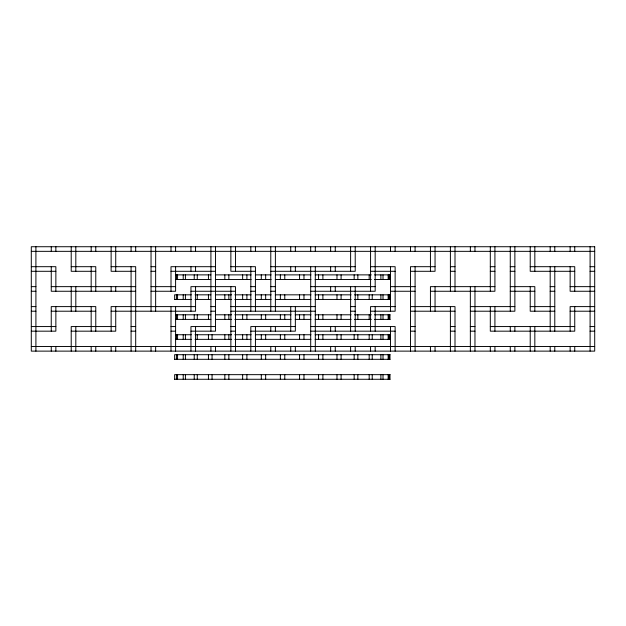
<?xml version="1.0" encoding="UTF-8"?>
<svg xmlns="http://www.w3.org/2000/svg" width="626" height="626" viewBox="0 0 626 626"><rect width="100%" height="100%" fill="white"/><g stroke="black" fill="none" stroke-linecap="round" stroke-linejoin="round"><path stroke-width="0.94" d="M31.3 251.339L594.7 251.339M31.3 266.692L55.863 266.692L55.863 291.254M71.215 266.692L95.778 266.692L95.778 291.254M111.131 266.692L135.693 266.692L135.693 351.123M151.038 266.692L155.647 266.692M215.516 266.692L171 266.692L171 291.254M230.869 266.692L255.431 266.692L255.431 311.208M270.784 266.692L355.216 266.692M370.569 266.692L395.131 266.692L395.131 311.208L370.569 311.208M435.047 266.692L410.484 266.692L410.484 351.123M450.399 266.692L455 266.692M490.307 266.692L494.916 266.692M510.268 266.692L514.869 266.692M530.222 266.692L574.746 266.692L574.746 291.254M590.091 266.692L594.7 266.692M31.3 271.293L55.863 271.293M95.778 271.293L71.215 271.293L71.215 246.73M135.693 271.293L111.131 271.293L111.131 246.73M151.038 271.293L155.647 271.293M171 271.293L215.516 271.293M255.431 271.293L230.869 271.293L230.869 246.73M270.784 271.293L355.216 271.293L355.216 246.73M370.569 271.293L395.131 271.293M410.484 271.293L435.047 271.293L435.047 246.73M450.399 271.293L455 271.293M490.307 271.293L494.916 271.293M510.268 271.293L514.869 271.293M574.746 271.293L530.222 271.293L530.222 246.73M590.091 271.293L594.7 271.293M175.39 274.877L210.899 274.877M215.321 274.877L251.128 274.877M255.345 274.877L271.121 274.877M275.307 274.877L310.958 274.877M315.113 274.877L371.312 274.877M374.567 274.877L390.076 274.877M175.39 279.478L210.899 279.478M215.321 279.478L251.128 279.478M255.345 279.478L271.121 279.478M275.307 279.478L310.958 279.478M315.113 279.478L371.312 279.478M374.567 279.478L390.076 279.478M31.3 286.645L35.909 286.645M51.254 286.645L135.693 286.645M151.038 286.645L175.601 286.645M250.823 286.645L255.431 286.645M270.784 286.645L275.385 286.645M310.699 286.645L375.177 286.645M390.522 286.645L415.085 286.645M494.916 286.645L430.438 286.645L430.438 311.208M510.268 286.645L534.831 286.645L534.831 311.208M550.184 286.645L554.785 286.645M570.137 286.645L594.7 286.645M31.3 291.254L35.909 291.254M135.693 291.254L51.254 291.254L51.254 266.692M151.038 291.254L175.601 291.254L175.601 266.692M190.953 291.254L235.478 291.254M250.823 291.254L255.431 291.254M270.784 291.254L275.385 291.254M310.699 291.254L375.177 291.254L375.177 246.73M390.522 291.254L415.085 291.254M430.438 291.254L494.916 291.254L494.916 246.73M510.268 291.254L534.831 291.254M550.184 291.254L554.785 291.254M594.7 291.254L570.137 291.254L570.137 266.692M191.313 294.83L174.615 294.83L174.693 299.439M195.015 294.83L210.899 294.83M215.321 294.83L231.628 294.83M234.813 294.83L251.128 294.83M255.345 294.83L271.121 294.83M275.307 294.83L310.958 294.83M315.113 294.83L351.116 294.83M354.527 294.83L390.076 294.83M174.615 299.439L191.313 299.439M195.015 299.439L210.899 299.439M215.321 299.439L231.628 299.439M234.813 299.439L251.128 299.439M255.345 299.439L271.121 299.439M275.307 299.439L310.958 299.439M315.113 299.439L351.116 299.439M354.527 299.439L390.076 299.439M31.3 306.607L35.909 306.607M195.562 306.607L111.131 306.607L111.131 331.17M210.915 306.607L215.516 306.607M230.869 306.607L315.301 306.607M350.615 306.607L355.216 306.607M395.131 306.607L370.569 306.607L370.569 331.17M410.484 306.607L455 306.607L455 351.123M470.353 306.607L514.869 306.607M530.222 306.607L554.785 306.607M594.7 306.607L570.137 306.607L570.137 331.17M31.3 311.208L35.909 311.208M51.254 311.208L95.778 311.208M111.131 311.208L195.562 311.208L195.562 286.645M210.915 311.208L215.516 311.208M230.869 311.208L315.301 311.208M350.615 311.208L355.216 311.208M410.484 311.208L455 311.208M470.353 311.208L514.869 311.208L514.869 246.73M554.785 311.208L530.222 311.208L530.222 286.645M570.137 311.208L594.7 311.208M175.39 314.792L210.899 314.792M215.321 314.792L231.628 314.792M234.813 314.792L291.043 314.792M295.182 314.792L310.958 314.792M315.113 314.792L351.116 314.792M354.527 314.792L371.312 314.792M374.567 314.792L390.076 314.792M175.39 319.393L210.899 319.393M215.321 319.393L231.628 319.393M234.813 319.393L291.043 319.393M295.182 319.393L310.958 319.393M315.113 319.393L351.116 319.393M354.527 319.393L371.312 319.393M374.567 319.393L390.076 319.393M31.3 326.561L55.863 326.561M115.732 326.561L71.215 326.561L71.215 351.123M131.084 326.561L135.693 326.561M171 326.561L175.601 326.561M215.516 326.561L190.953 326.561L190.953 351.123M230.869 326.561L235.478 326.561M295.347 326.561L250.823 326.561L250.823 351.123M310.699 326.561L395.131 326.561L395.131 351.123M410.484 326.561L415.085 326.561M450.399 326.561L455 326.561M470.353 326.561L474.962 326.561M490.307 326.561L574.746 326.561M590.091 326.561L594.7 326.561M31.3 331.17L55.863 331.17L55.863 306.607M71.215 331.17L115.732 331.17L115.732 306.607M131.084 331.17L135.693 331.17M171 331.17L175.601 331.17M190.953 331.17L215.516 331.17L215.516 246.73M230.869 331.17L235.478 331.17M250.823 331.17L295.347 331.17L295.347 306.607M310.699 331.17L395.131 331.17M410.484 331.17L415.085 331.17M450.399 331.17L455 331.17M470.353 331.17L474.962 331.17M590.091 331.17L594.7 331.17M175.39 334.746L191.313 334.746M195.015 334.746L231.628 334.746M234.813 334.746L251.128 334.746M255.345 334.746L310.958 334.746M315.113 334.746L390.076 334.746M175.39 339.355L191.313 339.355M195.015 339.355L231.628 339.355M234.813 339.355L251.128 339.355M255.345 339.355L310.958 339.355M315.113 339.355L390.076 339.355M31.3 346.522L594.7 346.522M390.076 354.707L174.615 354.707L174.693 359.308M174.615 359.308L390.076 359.308M390.076 374.661L174.615 374.661L174.693 379.27M174.615 379.27L390.076 379.27M590.091 246.73L590.091 351.123M574.746 246.73L574.746 251.339M574.746 306.607L574.746 331.17L490.307 331.17L490.307 306.607M574.746 346.522L574.746 351.123M570.137 246.73L570.137 251.339M570.137 346.522L570.137 351.123M554.785 246.73L554.785 251.339M554.785 266.692L554.785 331.17M554.785 346.522L554.785 351.123M550.184 246.73L550.184 251.339M550.184 266.692L550.184 331.17M550.184 346.522L550.184 351.123M534.831 246.73L534.831 271.293M534.831 326.561L534.831 351.123M530.222 326.561L530.222 351.123M514.869 326.561L514.869 331.17M514.869 346.522L514.869 351.123M510.268 246.73L510.268 311.208M510.268 326.561L510.268 331.17M510.268 346.522L510.268 351.123M494.916 306.607L494.916 331.17M494.916 346.522L494.916 351.123M490.307 246.73L490.307 291.254M490.307 346.522L490.307 351.123M474.962 246.73L474.962 251.339M474.962 286.645L474.962 351.123M470.353 246.73L470.353 251.339M470.353 286.645L470.353 351.123M455 246.73L455 291.254M450.399 246.73L450.399 291.254M450.399 306.607L450.399 351.123M435.047 286.645L435.047 311.208M435.047 346.522L435.047 351.123M430.438 246.73L430.438 271.293M430.438 346.522L430.438 351.123M415.085 246.73L415.085 251.339M415.085 266.692L415.085 351.123M410.484 246.73L410.484 251.339M395.131 246.73L395.131 251.339M390.522 246.73L390.522 251.339M390.522 266.692L390.522 311.208M390.522 326.561L390.522 351.123M389.982 274.877L389.982 279.478M389.982 294.83L389.982 299.439M389.982 314.792L389.982 319.393M389.982 334.746L389.982 339.355M389.982 354.707L389.982 359.308M389.982 374.661L389.982 379.27M389.067 274.877L389.067 279.478M389.067 294.83L389.067 299.439M389.067 314.792L389.067 319.393M389.067 334.746L389.067 339.355M389.067 354.707L389.067 359.308M389.067 374.661L389.067 379.27M388.143 274.877L388.143 279.478M388.143 294.83L388.143 299.439M388.143 314.792L388.143 319.393M388.143 334.746L388.143 339.355M388.143 354.707L388.143 359.308M388.143 374.661L388.143 379.27M383.01 274.877L383.01 279.478M383.01 294.83L383.01 299.439M383.01 314.792L383.01 319.393M383.01 334.746L383.01 339.355M383.01 354.707L383.01 359.308M383.01 374.661L383.01 379.27M380.898 274.877L380.898 279.478M380.898 294.83L380.898 299.439M380.898 314.792L380.898 319.393M380.898 334.746L380.898 339.355M380.898 354.707L380.898 359.308M380.898 374.661L380.898 379.27M375.177 306.607L375.177 331.17M375.177 346.522L375.177 351.123M372.22 294.83L372.22 299.439M372.22 334.746L372.22 339.355M372.22 354.707L372.22 359.308M372.22 374.661L372.22 379.27M370.569 246.73L370.569 291.254M370.569 346.522L370.569 351.123M369.176 274.877L369.176 279.478M369.176 294.83L369.176 299.439M369.176 314.792L369.176 319.393M369.176 334.746L369.176 339.355M369.176 354.707L369.176 359.308M369.176 374.661L369.176 379.27M357.853 274.877L357.853 279.478M357.853 294.83L357.853 299.439M357.853 314.792L357.853 319.393M357.853 334.746L357.853 339.355M357.853 354.707L357.853 359.308M357.853 374.661L357.853 379.27M355.216 286.645L355.216 331.17M355.216 346.522L355.216 351.123M354.159 274.877L354.159 279.478M354.159 334.746L354.159 339.355M354.159 354.707L354.159 359.308M354.159 374.661L354.159 379.27M350.615 246.73L350.615 271.293M350.615 286.645L350.615 331.17M350.615 346.522L350.615 351.123M341.092 274.877L341.092 279.478M341.092 294.83L341.092 299.439M341.092 314.792L341.092 319.393M341.092 334.746L341.092 339.355M341.092 354.707L341.092 359.308M341.092 374.661L341.092 379.27M336.984 274.877L336.984 279.478M336.984 294.83L336.984 299.439M336.984 314.792L336.984 319.393M336.984 334.746L336.984 339.355M336.984 354.707L336.984 359.308M336.984 374.661L336.984 379.27M335.262 246.73L335.262 251.339M335.262 266.692L335.262 271.293M335.262 286.645L335.262 291.254M335.262 326.561L335.262 331.17M335.262 346.522L335.262 351.123M330.653 246.73L330.653 251.339M330.653 266.692L330.653 271.293M330.653 286.645L330.653 291.254M330.653 326.561L330.653 331.17M330.653 346.522L330.653 351.123M322.899 274.877L322.899 279.478M322.899 294.83L322.899 299.439M322.899 314.792L322.899 319.393M322.899 334.746L322.899 339.355M322.899 354.707L322.899 359.308M322.899 374.661L322.899 379.27M318.579 274.877L318.579 279.478M318.579 294.83L318.579 299.439M318.579 314.792L318.579 319.393M318.579 334.746L318.579 339.355M318.579 354.707L318.579 359.308M318.579 374.661L318.579 379.27M315.301 246.73L315.301 251.339M315.301 266.692L315.301 351.123M310.699 246.73L310.699 251.339M310.699 266.692L310.699 351.123M303.978 274.877L303.978 279.478M303.978 294.83L303.978 299.439M303.978 314.792L303.978 319.393M303.978 334.746L303.978 339.355M303.978 354.707L303.978 359.308M303.978 374.661L303.978 379.27M299.564 274.877L299.564 279.478M299.564 294.83L299.564 299.439M299.564 314.792L299.564 319.393M299.564 334.746L299.564 339.355M299.564 354.707L299.564 359.308M299.564 374.661L299.564 379.27M295.347 246.73L295.347 251.339M295.347 266.692L295.347 271.293M295.347 346.522L295.347 351.123M290.738 246.73L290.738 251.339M290.738 266.692L290.738 271.293M290.738 306.607L290.738 331.17M290.738 346.522L290.738 351.123M284.783 274.877L284.783 279.478M284.783 294.83L284.783 299.439M284.783 314.792L284.783 319.393M284.783 334.746L284.783 339.355M284.783 354.707L284.783 359.308M284.783 374.661L284.783 379.27M280.362 274.877L280.362 279.478M280.362 294.83L280.362 299.439M280.362 314.792L280.362 319.393M280.362 334.746L280.362 339.355M280.362 354.707L280.362 359.308M280.362 374.661L280.362 379.27M275.385 246.73L275.385 311.208M275.385 326.561L275.385 331.17M275.385 346.522L275.385 351.123M270.784 246.73L270.784 311.208M270.784 326.561L270.784 331.17M270.784 346.522L270.784 351.123M265.667 274.877L265.667 279.478M265.667 294.83L265.667 299.439M265.667 314.792L265.667 319.393M265.667 334.746L265.667 339.355M265.667 354.707L265.667 359.308M265.667 374.661L265.667 379.27M261.292 274.877L261.292 279.478M261.292 294.83L261.292 299.439M261.292 314.792L261.292 319.393M261.292 334.746L261.292 339.355M261.292 354.707L261.292 359.308M261.292 374.661L261.292 379.27M255.431 246.73L255.431 251.339M255.431 326.561L255.431 351.123M250.823 246.73L250.823 251.339M250.823 266.692L250.823 311.208M246.902 274.877L246.902 279.478M246.902 294.83L246.902 299.439M246.902 314.792L246.902 319.393M246.902 334.746L246.902 339.355M246.902 354.707L246.902 359.308M246.902 374.661L246.902 379.27M242.653 274.877L242.653 279.478M242.653 294.83L242.653 299.439M242.653 314.792L242.653 319.393M242.653 334.746L242.653 339.355M242.653 354.707L242.653 359.308M242.653 374.661L242.653 379.27M235.478 246.73L235.478 271.293M235.478 351.123L235.478 286.645L190.953 286.645L190.953 311.208M230.869 286.645L230.869 351.123M228.858 274.877L228.858 279.478M228.858 294.83L228.858 299.439M228.858 314.792L228.858 319.393M228.858 334.746L228.858 339.355M228.858 354.707L228.858 359.308M228.858 374.661L228.858 379.27M224.844 274.877L224.844 279.478M224.844 294.83L224.844 299.439M224.844 314.792L224.844 319.393M224.844 334.746L224.844 339.355M224.844 354.707L224.844 359.308M224.844 374.661L224.844 379.27M215.516 346.522L215.516 351.123M212.058 334.746L212.058 339.355M212.058 354.707L212.058 359.308M212.058 374.661L212.058 379.27M210.915 246.73L210.915 331.17M210.915 346.522L210.915 351.123M208.435 274.877L208.435 279.478M208.435 294.83L208.435 299.439M208.435 314.792L208.435 319.393M208.435 334.746L208.435 339.355M208.435 354.707L208.435 359.308M208.435 374.661L208.435 379.27M197.26 274.877L197.26 279.478M197.26 294.83L197.26 299.439M197.26 314.792L197.26 319.393M197.26 334.746L197.26 339.355M197.26 354.707L197.26 359.308M197.26 374.661L197.26 379.27M195.562 246.73L195.562 251.339M195.562 266.692L195.562 271.293M195.562 326.561L195.562 351.123M194.224 274.877L194.224 279.478M194.224 314.792L194.224 319.393M194.224 354.707L194.224 359.308M194.224 374.661L194.224 379.27M190.953 246.73L190.953 251.339M190.953 266.692L190.953 271.293M185.413 274.877L185.413 279.478M185.413 294.83L185.413 299.439M185.413 314.792L185.413 319.393M185.413 334.746L185.413 339.355M185.413 354.707L185.413 359.308M185.413 374.661L185.413 379.27M183.215 274.877L183.215 279.478M183.215 294.83L183.215 299.439M183.215 314.792L183.215 319.393M183.215 334.746L183.215 339.355M183.215 354.707L183.215 359.308M183.215 374.661L183.215 379.27M177.573 274.877L177.573 279.478M177.573 294.83L177.573 299.439M177.573 314.792L177.573 319.393M177.573 334.746L177.573 339.355M177.573 354.707L177.573 359.308M177.573 374.661L177.573 379.27M176.43 274.877L176.43 279.478M176.43 294.83L176.43 299.439M176.43 314.792L176.43 319.393M176.43 334.746L176.43 339.355M176.43 354.707L176.43 359.308M176.43 374.661L176.43 379.27M175.601 246.73L175.601 251.339M175.601 306.607L175.601 351.123M171 246.73L171 251.339M171 306.607L171 351.123M155.647 246.73L155.647 311.208M155.647 346.522L155.647 351.123M151.038 246.73L151.038 311.208M151.038 346.522L151.038 351.123M135.693 246.73L135.693 251.339M131.084 246.73L131.084 251.339M131.084 266.692L131.084 351.123M115.732 246.73L115.732 271.293M115.732 286.645L115.732 291.254M115.732 346.522L115.732 351.123M111.131 286.645L111.131 291.254M111.131 346.522L111.131 351.123M95.778 246.73L95.778 251.339M95.778 331.17L95.778 306.607L51.254 306.607L51.254 331.17M95.778 346.522L95.778 351.123M91.169 246.73L91.169 251.339M91.169 266.692L91.169 291.254M91.169 306.607L91.169 331.17M91.169 346.522L91.169 351.123M75.816 246.73L75.816 271.293M75.816 286.645L75.816 311.208M75.816 326.561L75.816 351.123M71.215 286.645L71.215 311.208M55.863 246.73L55.863 251.339M55.863 346.522L55.863 351.123M51.254 246.73L51.254 251.339M51.254 346.522L51.254 351.123M35.909 246.73L35.909 351.123M594.7 246.73L31.3 246.73L31.3 351.123L594.7 351.123L594.7 246.73"/></g></svg>
